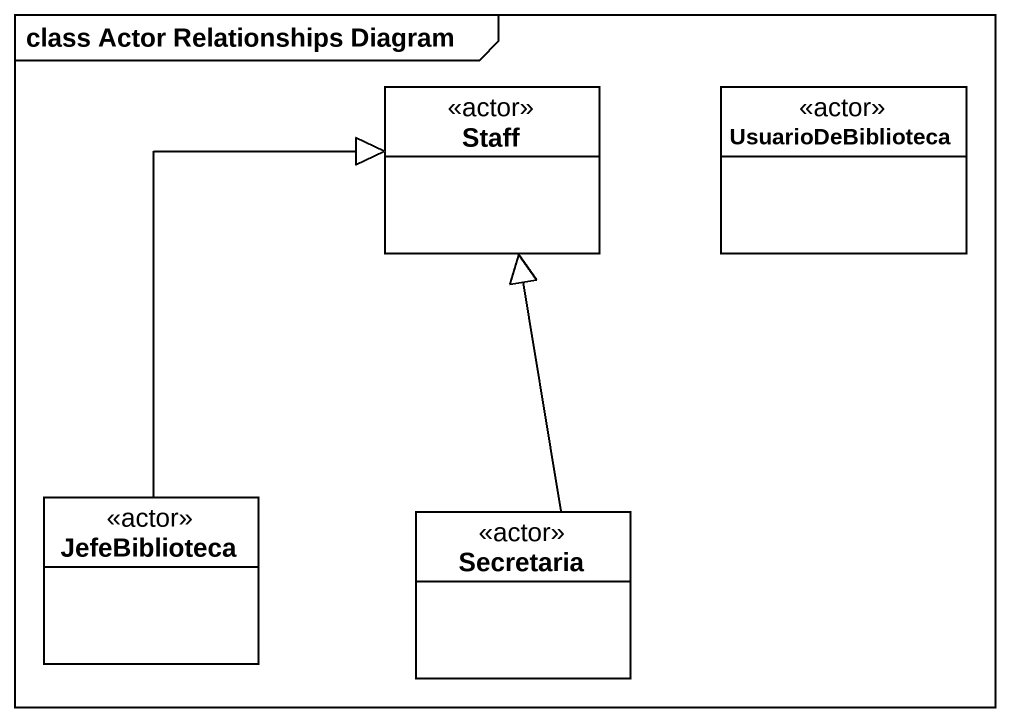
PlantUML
@startuml
mainframe class Actor Relationships Diagram
hide circle
hide empty members
class Staff <<actor>>
class UsuarioDeBiblioteca <<actor>>
class JefeBiblioteca <<actor>>
class Secretaria <<actor>>
JefeBiblioteca -up-|> Staff
Secretaria -up-|> Staff
@enduml
